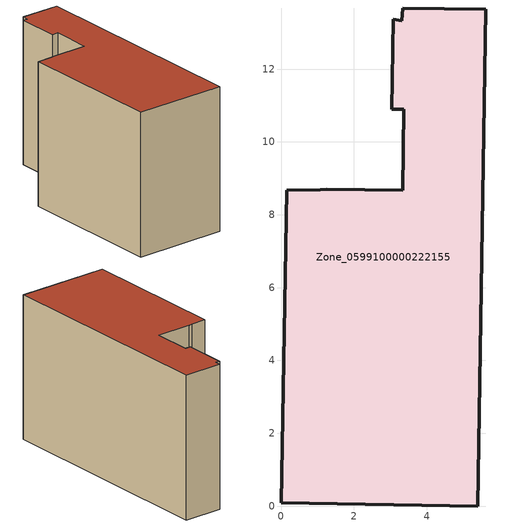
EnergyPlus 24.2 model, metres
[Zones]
Zone_0599100000222155
 floor ground (C_G): 1.07,8.68 1.25,8.7 3.34,8.67 3.37,10.9 3.04,10.9 3.08,13.37 3.31,13.32 3.34,13.68 5.62,13.64 5.4,0 0,0.09 0.15,8.67 z0
 wall outside (C_F): 5.4,0 5.62,13.64 3.34,13.68 3.31,13.32 3.08,13.37 3.04,10.9 3.37,10.9 3.34,8.67 1.25,8.7 1.07,8.68 0.15,8.67 0,0.09 5.4,0 z0:8.37
 roof outside (C_R): 1.25,8.7 1.07,8.68 0.15,8.67 0,0.09 5.4,0 5.62,13.64 3.34,13.68 3.31,13.32 3.08,13.37 3.04,10.9 3.37,10.9 3.34,8.67 z8.37
[BUILDING]
Pand.0599100000222155: North Axis=0; Terrain=City; Loads Convergence Tolerance Value=0.04; Temperature Convergence Tolerance Value=0.4; Solar Distribution=FullExterior; Maximum Number of Warmup Days=25; Minimum Number of Warmup Days=1
[Site:Location]
Rotterdam.The.Hague.AP_ZH_NLD Design_Conditions: Latitude=51.96; Longitude=4.45; Time Zone=1; Elevation=-4.5
[SITE:GROUNDTEMPERATURE:BUILDINGSURFACE]
18, 18, 18, 18, 18, 18, 18, 18, 18, 18, 18, 18
[MATERIAL] Thermal Absorptance=0.9; Solar Absorptance=0.7; Visible Absorptance=0.7
Name | Roughness | Thickness | Conductivity | Density | Specific Heat
G.TI.1975-1991 | MediumSmooth | 0.15 | 0.288461 | 540 | 1210
F.TI.1975-1991 | Rough | 0.3 | 0.230769 | 1920 | 840
R.TI.1975-1991 | MediumRough | 0.2 | 0.153846 | 1500 | 1000
[CONSTRUCTION]
C_G: G.TI.1975-1991
C_F: F.TI.1975-1991
C_R: R.TI.1975-1991
[ZONE]
Zone_0599100000222155: Type=1; Multiplier=1; Ceiling Height=Autocalculate; Volume=Autocalculate; Floor Area=autocalculate; Part of Total Floor Area=Yes
[ZONEINFILTRATION:DESIGNFLOWRATE]
Infil_Zone_0599100000222155: Zone or ZoneList or Space or SpaceList=Zone_0599100000222155; Schedule=AlwaysOn; Design Flow Rate Calculation Method=Flow/Area; Flow Rate per Floor Area=0.003; Constant Term Coefficient=1; Temperature Term Coefficient=0; Velocity Term Coefficient=0; Velocity Squared Term Coefficient=0
[HVACTEMPLATE:ZONE:IDEALLOADSAIRSYSTEM]
Zone_0599100000222155: Maximum Heating Supply Air Temperature=50; Minimum Cooling Supply Air Temperature=13; Maximum Heating Supply Air Humidity Ratio=0.0156; Minimum Cooling Supply Air Humidity Ratio=0.0077; Heating Limit=NoLimit; Cooling Limit=NoLimit; Dehumidification Control Type=ConstantSensibleHeatRatio; Cooling Sensible Heat Ratio=0.7; Dehumidification Setpoint=60; Humidification Control Type=None; Humidification Setpoint=30; Outdoor Air Method=None; Outdoor Air Flow Rate per Person=0.00944; Outdoor Air Flow Rate per Zone Floor Area=0; Outdoor Air Flow Rate per Zone=0; Demand Controlled Ventilation Type=None; Outdoor Air Economizer Type=NoEconomizer; Heat Recovery Type=None; Sensible Heat Recovery Effectiveness=0.7; Latent Heat Recovery Effectiveness=0.65
[ZONECONTROL:THERMOSTAT]
ThermostatControl_Zone_0599100000222155: Zone or ZoneList=Zone_0599100000222155; Control Type Schedule=DualSetpointControlType; Control 1=Thermostat_Zone_0599100000222155; Temperature Difference Between Cutout And Setpoint=0
[THERMOSTATSETPOINT:DUALSETPOINT]
Thermostat_Zone_0599100000222155: Heating Setpoint Temperature Schedule=HeatingSetpoint_Zone_0599100000222155; Cooling Setpoint Temperature Schedule=CoolingSetpoint_Zone_0599100000222155
[SCHEDULE:COMPACT]
HeatingSetpoint_Zone_0599100000222155: Through: 12/31, For: AllDays, Until: 24:00, 21
CoolingSetpoint_Zone_0599100000222155: Through: 12/31, For: AllDays, Until: 24:00, 24
DualSetpointControlType: Through: 12/31, For: AllDays, Until: 24:00, 4
AlwaysOn: Through: 12/31, For: AllDays, Until: 24:00, 1
